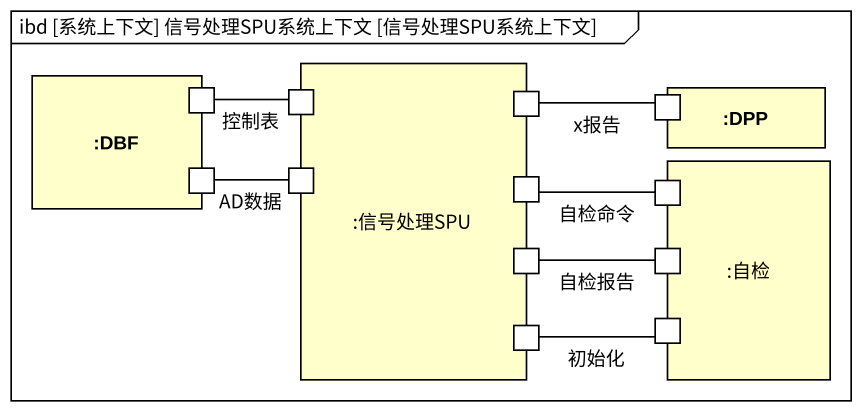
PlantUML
@startuml
mainframe ibd [系统上下文] 信号处理SPU系统上下文 [信号处理SPU系统上下文]
rectangle ":DBF" as DBF {
  port " " as port1
  port " " as port5
}
rectangle ":信号处理SPU" as 信号处理SPU {
  port " " as port2
  port " " as port3
  port " " as port6
  port " " as port7
  port " " as port9
  port " " as port11
}
rectangle ":DPP" as DPP {
  port " " as port4
}
rectangle ":自检" as 自检 {
  port " " as port8
  port " " as port10
  port " " as port12
}
port1 -right- port2 : 控制表
port3 -right- port4 : x报告
port5 -right- port6 : AD数据
port8 -left- port7 : 自检命令
port9 -right- port10 : 自检报告
port11 -right- port12 : 初始化
@enduml
